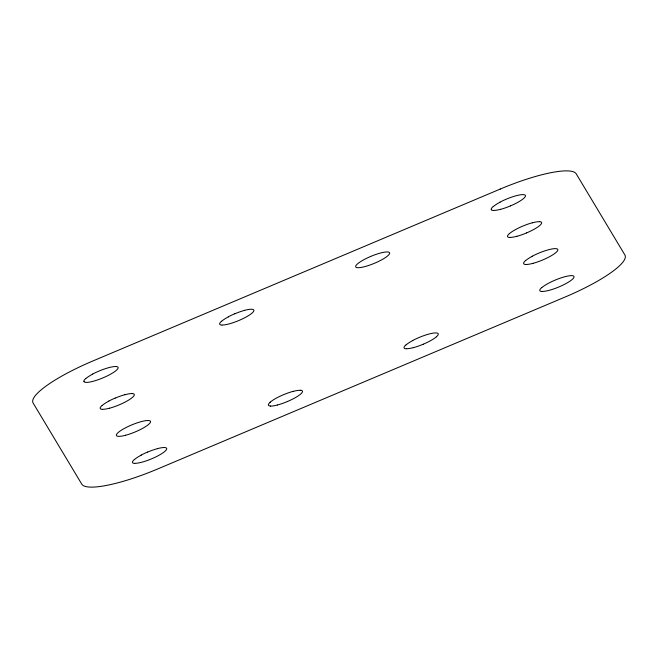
<?xml version="1.0" encoding="UTF-8"?>
<svg xmlns="http://www.w3.org/2000/svg" width="658" height="658" viewBox="0 0 658 658"><rect width="100%" height="100%" fill="white"/><g stroke="black" fill="none" stroke-linecap="round" stroke-linejoin="round"><path stroke-width="0.99" d="M539.42 221.647A18.342 3.874 -22.5 0 1 526.639 232.891M516.867 236.296A18.342 3.874 -22.5 0 1 509.884 237.398M509.522 233.549A18.342 3.874 -22.5 0 1 532.437 222.749M526.589 232.924A18.35 3.874 -22.5 0 1 516.752 236.354M532.322 222.807A18.35 3.874 -22.5 0 1 539.313 221.705M509.711 237.464A18.35 3.874 -22.5 0 1 509.366 233.615M510.378 205.938A18.49 3.907 -22.5 0 1 500.467 209.392M491.296 209.754A18.49 3.907 -22.5 0 1 493.081 206.62M499.825 202.236A18.49 3.907 -22.5 0 1 523.209 194.62A18.35 3.882 -22.5 0 1 523.579 198.502A18.49 3.907 -22.5 0 1 516.843 202.878A18.35 3.882 -22.5 0 1 510.435 205.896M500.656 209.302A18.35 3.882 -22.5 0 1 493.673 210.404M493.311 206.554A18.35 3.882 -22.5 0 1 499.99 202.22M493.516 210.461A18.358 3.882 -22.5 0 1 491.394 209.713M542.258 291.404A18.35 3.882 -22.5 0 0 565.469 283.845A18.49 3.907 -22.5 0 0 572.164 279.494A18.35 3.882 -22.5 0 0 573.932 276.385A18.342 3.874 -22.5 0 0 571.81 275.636A18.35 3.882 -22.5 0 0 556.652 279.494A18.35 3.882 -22.5 0 0 541.896 287.554M542.019 291.494A18.49 3.907 -22.5 0 1 541.666 287.612M532.955 263.356A18.482 3.907 -22.5 0 1 525.915 264.467M532.881 263.381A18.482 3.907 -22.5 0 0 542.784 259.926A18.358 3.882 -22.5 0 0 549.233 256.875A18.482 3.907 -22.5 0 0 555.969 252.499A18.342 3.874 -22.5 0 0 557.737 249.39A18.35 3.874 -22.5 0 0 555.615 248.634A18.482 3.907 -22.5 0 0 548.566 249.736A18.482 3.907 -22.5 0 0 538.729 253.157A18.482 3.907 -22.5 0 0 532.232 256.233M525.841 264.491A18.482 3.907 -22.5 0 1 525.487 260.609M525.652 260.584A18.358 3.882 -22.5 0 1 532.347 256.242M370.569 256.472A18.35 3.874 -22.5 0 1 380.406 253.05A18.358 3.882 -22.5 0 1 387.439 251.948A18.35 3.874 -22.5 0 1 389.511 252.697A18.358 3.882 -22.5 0 1 374.69 263.184A18.358 3.882 -22.5 0 1 355.756 266.959A18.358 3.882 -22.5 0 1 370.676 256.456M222.116 325.003A18.35 3.882 -22.5 0 0 245.327 317.444A18.49 3.907 -22.5 0 0 252.022 313.101A18.35 3.882 -22.5 0 0 251.677 309.244A18.49 3.907 -22.5 0 0 244.62 310.329M221.762 321.153A18.35 3.882 -22.5 0 1 228.441 316.811M234.848 313.776A18.35 3.882 -22.5 0 1 244.686 310.346M221.878 325.093A18.49 3.907 -22.5 0 1 221.532 321.219M228.268 316.835A18.49 3.907 -22.5 0 1 234.766 313.759M436.386 336.797A18.482 3.907 -22.5 0 1 429.658 341.173A18.35 3.874 -22.5 0 1 423.242 344.2M423.209 344.224A18.482 3.907 -22.5 0 1 413.306 347.679M406.266 348.789A18.482 3.907 -22.5 0 1 405.912 344.915M412.648 340.54A18.482 3.907 -22.5 0 1 436.024 332.923A18.35 3.874 -22.5 0 1 436.386 336.797M413.471 347.597A18.35 3.874 -22.5 0 1 406.488 348.699M406.126 344.858A18.35 3.874 -22.5 0 1 412.805 340.515M287.373 401.553A18.482 3.907 -22.5 0 0 300.616 394.093A18.342 3.874 -22.5 0 0 302.384 390.984A18.482 3.907 -22.5 0 0 300.262 390.219M277.528 404.983A18.482 3.907 -22.5 0 1 270.487 406.093M270.125 402.219A18.482 3.907 -22.5 0 1 293.221 391.329M287.431 401.528A18.35 3.874 -22.5 0 1 277.594 404.95M270.611 406.052A18.35 3.874 -22.5 0 1 270.257 402.202M293.172 391.403A18.35 3.874 -22.5 0 1 300.155 390.301M83.977 381.648A18.49 3.907 -22.5 0 1 85.754 378.514M92.498 374.139A18.49 3.907 -22.5 0 1 115.882 366.522A18.35 3.882 -22.5 0 1 116.252 370.396A18.49 3.907 -22.5 0 1 101.381 378.523A18.49 3.907 -22.5 0 1 86.116 382.397A18.35 3.882 -22.5 0 1 84.068 381.615M85.984 378.457A18.35 3.882 -22.5 0 1 92.671 374.114M132.094 393.55A18.342 3.874 -22.5 0 1 132.447 397.399A18.482 3.907 -22.5 0 1 125.711 401.767A18.342 3.874 -22.5 0 1 119.312 404.793A18.35 3.882 -22.5 0 1 109.425 408.256M109.541 408.19A18.342 3.874 -22.5 0 1 102.558 409.292M102.196 405.451A18.342 3.874 -22.5 0 1 108.874 401.109M115.282 398.074A18.342 3.874 -22.5 0 1 125.11 394.644M108.71 401.133A18.482 3.907 -22.5 0 1 115.199 398.057M125.004 394.701A18.35 3.882 -22.5 0 1 131.995 393.599M102.385 409.366A18.342 3.874 -22.5 0 1 102.039 405.509M125.629 435.251A18.482 3.907 -22.5 0 1 118.588 436.361A18.482 3.907 -22.5 0 1 131.403 425.06A18.482 3.907 -22.5 0 1 141.306 421.605A18.482 3.907 -22.5 0 1 148.28 420.52A18.35 3.874 -22.5 0 1 150.411 421.285A18.342 3.874 -22.5 0 1 148.642 424.394A18.482 3.907 -22.5 0 1 125.555 435.275M134.931 463.298A18.35 3.882 -22.5 0 0 158.142 455.739A18.49 3.907 -22.5 0 0 164.837 451.396A18.35 3.882 -22.5 0 0 166.606 448.287A18.342 3.874 -22.5 0 0 164.484 447.53A18.49 3.907 -22.5 0 0 157.435 448.633M134.569 459.449A18.35 3.882 -22.5 0 1 141.256 455.114M147.663 452.071A18.35 3.882 -22.5 0 1 157.501 448.641M134.693 463.397A18.49 3.907 -22.5 0 1 134.347 459.514M141.083 455.139A18.49 3.907 -22.5 0 1 147.581 452.062M500.269 189.052L92.942 360.946A73.408 15.512 -22.5 0 0 56.366 379.271A73.943 15.627 -22.5 0 0 35.343 395.59A73.392 15.512 -22.5 0 0 33.155 403.099L81.74 484.099A73.392 15.512 -22.5 0 0 97.861 486.755A73.943 15.627 -22.5 0 0 130.671 479.04A73.408 15.512 -22.5 0 0 157.731 468.948L565.058 297.046A73.4 15.512 -22.5 0 0 601.634 278.729A73.935 15.627 -22.5 0 0 622.665 262.41A73.4 15.512 -22.5 0 0 624.845 254.901L576.26 173.901A73.4 15.512 -22.5 0 0 560.139 171.244A73.935 15.627 -22.5 0 0 527.329 178.96A73.4 15.512 -22.5 0 0 500.269 189.052"/></g></svg>
